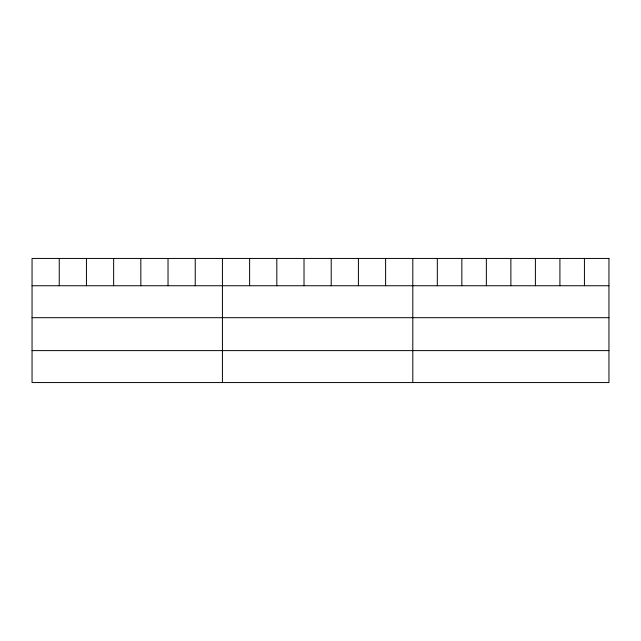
<?xml version="1.0" encoding="UTF-8"?>
<svg xmlns="http://www.w3.org/2000/svg" width="641" height="641" viewBox="0 0 641 641"><rect width="100%" height="100%" fill="white"/><g stroke="black" fill="none" stroke-linecap="round" stroke-linejoin="round"><path stroke-width="0.96" d="M32.05 285.742L608.95 285.742M32.05 317.688L608.95 317.688M32.05 350.611L608.95 350.611M584.432 258.443L584.432 285.742M559.913 258.443L559.913 285.742M535.395 258.443L535.395 285.742M510.877 258.443L510.877 285.742M486.359 258.443L486.359 285.742M461.841 258.443L461.841 285.742M437.322 258.443L437.322 285.742M412.804 258.443L412.804 382.557M385.61 258.443L385.61 285.742M358.407 258.443L358.407 285.742M331.213 258.443L331.213 285.742M304.018 258.443L304.018 285.742M276.824 258.443L276.824 285.742M249.621 258.443L249.621 285.742M222.427 258.443L222.427 382.557M195.233 258.443L195.233 285.742M168.03 258.443L168.03 285.742M140.836 258.443L140.836 285.742M113.641 258.443L113.641 285.742M86.447 258.443L86.447 285.742M59.244 258.443L59.244 285.742M608.95 258.443L32.05 258.443L32.05 382.557L608.95 382.557L608.95 258.443"/></g></svg>
